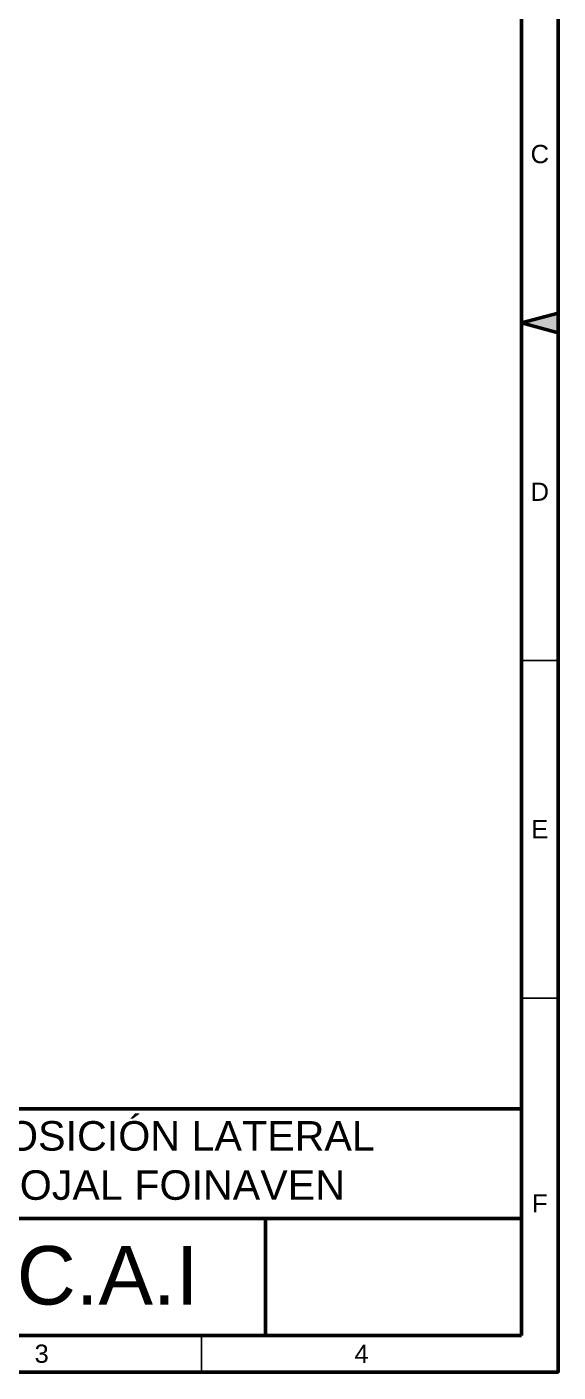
# Model space of a CAD drawing. Header units: millimetres. Extents: x 315178 to 535220, y 80241 to 421603.
# Drawn here: x 448819 to 535220, y 80241 to 299080 of the extents above; entities that cross this region are included whole.
import ezdxf

# ---------------------------------------------------------------- set-up
doc = ezdxf.new("R2010")
doc.units = ezdxf.units.MM
doc.layers.add('01 grueso', color=2, linetype='Continuous', lineweight=50, plot=False)
doc.layers.add('03 fina', color=3, linetype='Continuous', lineweight=25, plot=False)
doc.layers.add('05 Cotas', color=6, linetype='Continuous', lineweight=25)

msp = doc.modelspace()

# ---------------------------------------------------------------- hatches: boundary and pattern name
at = {"layer": '01 grueso'}
h = msp.add_hatch(color=256, dxfattribs=at)
h.dxf.hatch_style = 1
h.paths.add_polyline_path([(535220, 252515), (535220, 249328), (529272, 250922)])

# ---------------------------------------------------------------- linework, layer by layer
for p, q in [((529272, 86188), (529272, 415656)), ((529272, 250922), (535220, 252515)), ((529272, 250922), (535220, 249328)), ((321125, 123060), (529272, 123060)), ((321125, 105218), (529272, 105218)), ((487643, 86188), (487643, 105218)), ((321125, 86188), (529272, 86188))]:
    msp.add_line(p, q, dxfattribs=at)
msp.add_lwpolyline([(315178, 80241), (535220, 80241), (535220, 421603), (315178, 421603)], close=True, dxfattribs=at)
at = {"layer": '03 fina'}
for p, q in [((529272, 196010), (535220, 196010)), ((529272, 141099), (535220, 141099)), ((477236, 86188), (477236, 80241))]:
    msp.add_line(p, q, dxfattribs=at)

# ---------------------------------------------------------------- texts
at = {"layer": '05 Cotas'}
for s, width, heights, insert, char_height, attachment_point in [('{\\fArial|b0|i0|c0|p34;\\C4;C}', 2973.54, [0], (532246, 278377), 2973.54, 5), ('{\\fArial|b0|i0|c0|p34;\\C4;D}', 2973.54, [0], (532246, 223466), 2973.54, 5), ('{\\fArial|b0|i0|c0|p34;\\C4;E}', 2973.54, [0], (532246, 168555), 2973.54, 5), ('{\\fArial|b0|i0|c0|p34;\\C4;DISPOSICIÓN LATERAL\\PPETROJAL FOINAVEN}', 96912.23, [16849], (429773, 121072), 4800, 1), ('{\\fArial|b0|i0|c0|p34;\\C4;F}', 2973.54, [0], (532246, 107696), 2973.54, 5), ('{\\fArial|b0|i0|c0|p34;\\C4;I.C.A.I}', 14013.7, [0], (439786, 100746), 9515.31, 1), ('{\\fArial|b0|i0|c0|p34;\\C4;3}', 2973.54, [0], (451217, 83214), 2973.54, 5), ('{\\fArial|b0|i0|c0|p34;\\C4;4}', 2973.54, [0], (503254, 83214), 2973.54, 5)]:
    msp.add_mtext_dynamic_manual_height_columns(s, width=width, gutter_width=14868, heights=heights, dxfattribs=dict(at, insert=insert, char_height=char_height, attachment_point=attachment_point))

doc.saveas('drawing.dxf')
